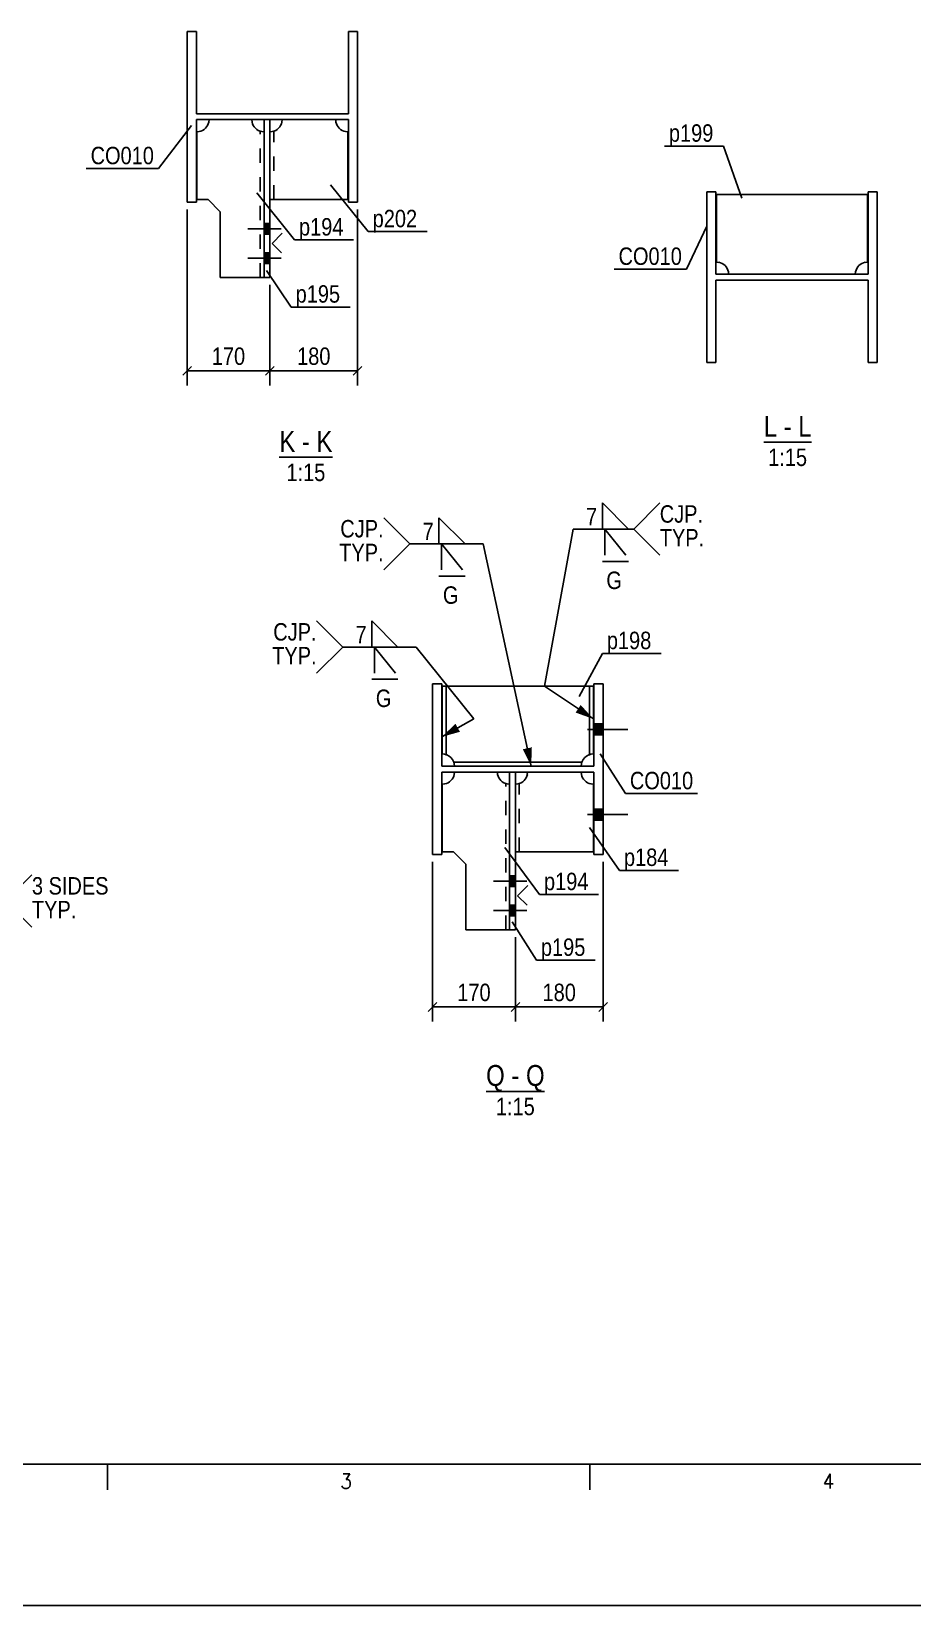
# Model space of a CAD drawing. Header units: millimetres. Extents: x -256 to 585, y -266 to 328.
# Drawn here: x -104.5 to 16, y -266.2 to -50.9 of the extents above; entities that cross this region are included whole.
import ezdxf

# ---------------------------------------------------------------- set-up
doc = ezdxf.new("R2010")
doc.units = ezdxf.units.MM
doc.linetypes.add('DXK_LINE_DOT2', pattern=[3.9198, 1.9599, -1.9599])
doc.styles.add('Arial Narrow', font='ARIALN.TTF', dxfattribs={"height": 0.2})

# ---------------------------------------------------------------- blocks, each defined once
blk = doc.blocks.new('Unknown-252070812-55923')
at = {"color": 7, "linetype": 'Continuous'}
for p, q in [((-226.11, -246.9), (564.83, -246.9)), ((-94.12, -250.42), (-94.12, -246.9)), ((-28.12, -250.42), (-28.12, -246.9)), ((-61.87, -248.24), (-60.98, -248.24)), ((-60.98, -248.24), (-61.47, -249)), ((-61.47, -249), (-61.22, -249)), ((-61.22, -249), (-61.06, -249.1)), ((-61.06, -249.1), (-60.98, -249.19)), ((-60.98, -249.19), (-60.9, -249.48)), ((-60.9, -249.67), (-60.98, -249.96)), ((-60.9, -249.48), (-60.9, -249.67)), ((4.77, -248.24), (3.96, -249.58)), ((3.96, -249.58), (5.18, -249.58)), ((4.77, -250.25), (4.77, -248.24)), ((-61.96, -250.06), (-62.04, -249.86)), ((-61.87, -250.15), (-61.96, -250.06)), ((-61.63, -250.25), (-61.87, -250.15)), ((-61.39, -250.25), (-61.63, -250.25)), ((-61.14, -250.15), (-61.39, -250.25)), ((-60.98, -249.96), (-61.14, -250.15)), ((584.85, -266.25), (-256.15, -266.25))]:
    blk.add_line(p, q, dxfattribs=at)
blk = doc.blocks.new('Unknown-252070812-21 - 8955')
at = {"color": 6, "linetype": 'Continuous'}
blk.add_line((-70.61, -109.18), (-63.34, -109.18), dxfattribs=at)
at = {"color": 0, "linetype": 'Continuous'}
for points in [[(-68.42, -108.43), (-68.42, -105.43), (-70.61, -105.43), (-70.61, -108.43)], [(-64.31, -112.43), (-64.31, -109.93), (-69.64, -109.93), (-69.64, -112.43)]]:
    blk.add_wipeout(points, dxfattribs=at)
at = {"color": 6, "linetype": 'Continuous', "style": 'Arial Narrow'}
blk.add_text('1:15', height=2.386, dxfattribs=at).set_placement((-69.64, -112.43))
at = {"color": 0, "linetype": 'Continuous'}
blk.add_wipeout([(-66.43, -108.43), (-66.43, -105.43), (-67.52, -105.43), (-67.52, -108.43)], dxfattribs=at)
at = {"color": 6, "linetype": 'Continuous', "style": 'Arial Narrow'}
blk.add_text('K', height=2.86, dxfattribs=at).set_placement((-70.61, -108.43))
at = {"color": 0, "linetype": 'Continuous'}
blk.add_wipeout([(-63.34, -108.43), (-63.34, -105.43), (-65.53, -105.43), (-65.53, -108.43)], dxfattribs=at)
at = {"color": 6, "linetype": 'Continuous', "style": 'Arial Narrow'}
for s, p in [('-', (-67.52, -108.43)), ('K', (-65.53, -108.43))]:
    blk.add_text(s, height=2.86, dxfattribs=at).set_placement(p)
blk = doc.blocks.new('Unknown-252070812-22 - 9403')
at = {"color": 6, "linetype": 'Continuous'}
blk.add_line((-4.34, -107.12), (2.21, -107.12), dxfattribs=at)
at = {"color": 0, "linetype": 'Continuous'}
for points in [[(-2.51, -106.37), (-2.51, -103.37), (-4.34, -103.37), (-4.34, -106.37)], [(1.61, -110.37), (1.61, -107.87), (-3.73, -107.87), (-3.73, -110.37)]]:
    blk.add_wipeout(points, dxfattribs=at)
at = {"color": 6, "linetype": 'Continuous', "style": 'Arial Narrow'}
blk.add_text('1:15', height=2.386, dxfattribs=at).set_placement((-3.73, -110.37))
at = {"color": 0, "linetype": 'Continuous'}
blk.add_wipeout([(-0.51, -106.37), (-0.51, -103.37), (-1.61, -103.37), (-1.61, -106.37)], dxfattribs=at)
at = {"color": 6, "linetype": 'Continuous', "style": 'Arial Narrow'}
blk.add_text('L', height=2.86, dxfattribs=at).set_placement((-4.34, -106.37))
at = {"color": 0, "linetype": 'Continuous'}
blk.add_wipeout([(2.21, -106.37), (2.21, -103.37), (0.39, -103.37), (0.39, -106.37)], dxfattribs=at)
at = {"color": 6, "linetype": 'Continuous', "style": 'Arial Narrow'}
for s, p in [('-', (-1.61, -106.37)), ('L', (0.39, -106.37))]:
    blk.add_text(s, height=2.86, dxfattribs=at).set_placement(p)
blk = doc.blocks.new('Unknown-252070812-26 - 11459')
at = {"color": 6, "linetype": 'Continuous'}
blk.add_line((-42.32, -195.92), (-34.31, -195.92), dxfattribs=at)
at = {"color": 0, "linetype": 'Continuous'}
for points in [[(-39.76, -195.17), (-39.76, -192.17), (-42.32, -192.17), (-42.32, -195.17)], [(-35.65, -199.17), (-35.65, -196.67), (-40.98, -196.67), (-40.98, -199.17)]]:
    blk.add_wipeout(points, dxfattribs=at)
at = {"color": 6, "linetype": 'Continuous', "style": 'Arial Narrow'}
blk.add_text('1:15', height=2.386, dxfattribs=at).set_placement((-40.98, -199.17))
at = {"color": 0, "linetype": 'Continuous'}
blk.add_wipeout([(-37.76, -195.17), (-37.76, -192.17), (-38.86, -192.17), (-38.86, -195.17)], dxfattribs=at)
at = {"color": 6, "linetype": 'Continuous', "style": 'Arial Narrow'}
blk.add_text('Q', height=2.86, dxfattribs=at).set_placement((-42.32, -195.17))
at = {"color": 0, "linetype": 'Continuous'}
blk.add_wipeout([(-34.31, -195.17), (-34.31, -192.17), (-36.86, -192.17), (-36.86, -195.17)], dxfattribs=at)
at = {"color": 6, "linetype": 'Continuous', "style": 'Arial Narrow'}
for s, p in [('Q', (-36.86, -195.17)), ('-', (-38.86, -195.17))]:
    blk.add_text(s, height=2.86, dxfattribs=at).set_placement(p)
blk = doc.blocks.new('Bolt-252070812-9156 - 8955')
at = {"linetype": 'Continuous'}
for points in [[(-72.7, -77.19), (-72.7, -78.66), (-71.9, -78.66), (-71.9, -77.19)], [(-72.7, -81.19), (-72.7, -82.66), (-71.9, -82.66), (-71.9, -81.19)]]:
    blk.add_hatch(color=3, dxfattribs=at).paths.add_polyline_path(points)
at = {"color": 3, "linetype": 'Continuous'}
for p, q in [((-71.9, -77.19), (-72.7, -77.19)), ((-70.34, -77.93), (-74.9, -77.93)), ((-71.9, -78.66), (-72.7, -78.66)), ((-71.9, -81.19), (-72.7, -81.19)), ((-70.34, -81.93), (-74.9, -81.93)), ((-71.9, -82.66), (-72.7, -82.66))]:
    blk.add_line(p, q, dxfattribs=at)
blk = doc.blocks.new('Part-252070812-9081 - 8955')
at = {"color": 2, "linetype": 'Continuous'}
for p, q in [((-80.23, -62.99), (-80.26, -63.32)), ((-74.33, -63.32), (-74.36, -62.99)), ((-81.57, -64.63), (-81.9, -64.66)), ((-81.9, -64.66), (-81.9, -73.93)), ((-72.7, -64.66), (-73.02, -64.63)), ((-72.7, -84.59), (-72.7, -64.66)), ((-81.9, -73.93), (-80.36, -73.93)), ((-80.36, -73.93), (-78.7, -75.59)), ((-78.7, -75.59), (-78.7, -84.59)), ((-78.7, -84.59), (-72.7, -84.59))]:
    blk.add_line(p, q, dxfattribs=at)
at = {"color": 7, "linetype": 'DXK_LINE_DOT2'}
for p, q in [((-80.23, -62.99), (-74.36, -62.99)), ((-73.33, -64.53), (-73.23, -64.57)), ((-73.23, -84.59), (-73.23, -64.57)), ((-73.23, -64.57), (-73.02, -64.63)), ((-73.02, -64.63), (-72.7, -64.66)), ((-78.7, -84.59), (-72.7, -84.59))]:
    blk.add_line(p, q, dxfattribs=at)
at = {"color": 2, "linetype": 'Continuous'}
for centre, start, end in [((-81.9, -62.99), 281.25, 348.75), ((-72.7, -62.99), 191.25, 258.75)]:
    blk.add_arc(centre, 1.67, start, end, dxfattribs=at)
blk = doc.blocks.new('Part-252070812-9061 - 8955')
at = {"color": 2, "linetype": 'Continuous'}
for p, q in [((-83.23, -74.26), (-83.23, -50.93)), ((-83.23, -50.93), (-81.96, -50.93)), ((-81.96, -50.93), (-81.96, -62.19)), ((-61.16, -62.19), (-61.16, -50.93)), ((-61.16, -50.93), (-59.9, -50.93)), ((-59.9, -50.93), (-59.9, -74.26)), ((-81.96, -62.19), (-61.16, -62.19)), ((-61.16, -62.99), (-81.96, -62.99)), ((-81.96, -62.99), (-81.96, -74.26)), ((-61.16, -74.26), (-61.16, -62.99)), ((-81.96, -74.26), (-83.23, -74.26)), ((-59.9, -74.26), (-61.16, -74.26))]:
    blk.add_line(p, q, dxfattribs=at)
blk = doc.blocks.new('Part-252070812-9086 - 8955')
at = {"color": 7, "linetype": 'DXK_LINE_DOT2'}
for p, q in [((-71.57, -64.63), (-71.36, -64.57)), ((-71.36, -64.57), (-71.26, -64.53)), ((-71.36, -73.93), (-71.36, -64.57)), ((-62.9, -62.99), (-70.23, -62.99)), ((-71.9, -64.66), (-71.57, -64.63))]:
    blk.add_line(p, q, dxfattribs=at)
at = {"color": 2, "linetype": 'Continuous'}
for p, q in [((-70.23, -62.99), (-70.26, -63.32)), ((-62.86, -63.32), (-62.9, -62.99)), ((-71.57, -64.63), (-71.9, -64.66)), ((-71.9, -73.93), (-71.9, -64.66)), ((-61.23, -64.66), (-61.56, -64.63)), ((-61.23, -73.93), (-61.23, -64.66)), ((-61.23, -73.93), (-71.9, -73.93))]:
    blk.add_line(p, q, dxfattribs=at)
for centre, start, end in [((-71.9, -62.99), 281.25, 348.75), ((-61.23, -62.99), 191.25, 258.75)]:
    blk.add_arc(centre, 1.67, start, end, dxfattribs=at)
blk = doc.blocks.new('Part-252070812-9091 - 8955')
at = {"color": 2, "linetype": 'Continuous'}
for p, q in [((-72.7, -62.99), (-72.7, -84.59)), ((-71.9, -62.99), (-71.9, -84.59)), ((-71.6, -79.93), (-70.2, -78.53)), ((-71.6, -79.93), (-70.3, -81.23)), ((-71.9, -84.59), (-72.7, -84.59))]:
    blk.add_line(p, q, dxfattribs=at)
at = {"color": 7, "linetype": 'DXK_LINE_DOT2'}
blk.add_line((-71.9, -62.99), (-72.7, -62.99), dxfattribs=at)
blk = doc.blocks.new('Part-252070812-9644 - 9403')
at = {"color": 2, "linetype": 'Continuous'}
for p, q in [((-12.14, -96.21), (-12.14, -72.87)), ((-12.14, -72.87), (-10.87, -72.87)), ((-10.87, -72.87), (-10.87, -84.14)), ((9.93, -84.14), (9.93, -72.87)), ((9.93, -72.87), (11.19, -72.87)), ((11.19, -72.87), (11.19, -96.21)), ((-10.87, -84.14), (9.93, -84.14)), ((9.93, -84.94), (-10.87, -84.94)), ((-10.87, -84.94), (-10.87, -96.21)), ((9.93, -96.21), (9.93, -84.94)), ((-10.87, -96.21), (-12.14, -96.21)), ((11.19, -96.21), (9.93, -96.21))]:
    blk.add_line(p, q, dxfattribs=at)
blk = doc.blocks.new('Part-252070812-9524 - 9403')
at = {"color": 2, "linetype": 'Continuous'}
for p, q in [((-10.81, -82.47), (-10.81, -73.21)), ((-10.81, -73.21), (9.86, -73.21)), ((9.86, -73.21), (9.86, -82.47)), ((-10.81, -82.47), (-10.48, -82.51)), ((-9.17, -83.82), (-9.14, -84.14)), ((8.19, -84.14), (8.23, -83.81)), ((9.54, -82.51), (9.86, -82.47))]:
    blk.add_line(p, q, dxfattribs=at)
at = {"color": 7, "linetype": 'DXK_LINE_DOT2'}
blk.add_line((8.19, -84.14), (-9.14, -84.14), dxfattribs=at)
at = {"color": 2, "linetype": 'Continuous'}
for centre, start, end in [((-10.81, -84.14), 11.2506, 78.75), ((9.86, -84.14), 101.2501, 168.7506)]:
    blk.add_arc(centre, 1.67, start, end, dxfattribs=at)
blk = doc.blocks.new('Part-252070812-11685 - 11459')
at = {"color": 2, "linetype": 'Continuous'}
for p, q in [((-36.64, -152.23), (-36.68, -152.55)), ((-29.28, -152.55), (-29.31, -152.23)), ((-37.99, -153.86), (-38.31, -153.9)), ((-38.31, -163.16), (-38.31, -153.9)), ((-27.64, -153.9), (-27.97, -153.86)), ((-27.64, -163.16), (-27.64, -153.9)), ((-27.64, -163.16), (-38.31, -163.16))]:
    blk.add_line(p, q, dxfattribs=at)
at = {"color": 7, "linetype": 'DXK_LINE_DOT2'}
for p, q in [((-29.31, -152.23), (-36.64, -152.23)), ((-38.31, -153.9), (-37.99, -153.86)), ((-37.99, -153.86), (-37.78, -153.8)), ((-37.78, -153.8), (-37.67, -153.77)), ((-37.78, -163.16), (-37.78, -153.8))]:
    blk.add_line(p, q, dxfattribs=at)
at = {"color": 2, "linetype": 'Continuous'}
for centre, start, end in [((-38.31, -152.23), 281.25, 348.75), ((-27.64, -152.23), 191.25, 258.75)]:
    blk.add_arc(centre, 1.67, start, end, dxfattribs=at)
blk = doc.blocks.new('Bolt-252070812-11525 - 11459')
at = {"linetype": 'Continuous'}
blk.add_hatch(color=3, dxfattribs=at).paths.add_polyline_path([(-26.31, -158.8), (-26.31, -157.33), (-27.58, -157.33), (-27.58, -158.8)])
at = {"color": 3, "linetype": 'Continuous'}
for p, q in [((-28.47, -158.06), (-22.91, -158.06)), ((-27.58, -157.33), (-26.31, -157.33)), ((-27.58, -158.8), (-26.31, -158.8))]:
    blk.add_line(p, q, dxfattribs=at)
blk = doc.blocks.new('Bolt-252070812-11475 - 11459')
at = {"linetype": 'Continuous'}
for points in [[(-39.11, -166.43), (-39.11, -167.9), (-38.31, -167.9), (-38.31, -166.43)], [(-39.11, -170.43), (-39.11, -171.9), (-38.31, -171.9), (-38.31, -170.43)]]:
    blk.add_hatch(color=3, dxfattribs=at).paths.add_polyline_path(points)
at = {"color": 3, "linetype": 'Continuous'}
for p, q in [((-36.75, -167.16), (-41.31, -167.16)), ((-38.31, -166.43), (-39.11, -166.43)), ((-38.31, -167.9), (-39.11, -167.9)), ((-36.75, -171.16), (-41.31, -171.16)), ((-38.31, -170.43), (-39.11, -170.43)), ((-38.31, -171.9), (-39.11, -171.9))]:
    blk.add_line(p, q, dxfattribs=at)
blk = doc.blocks.new('Bolt-252070812-11520 - 11459')
at = {"linetype": 'Continuous'}
blk.add_hatch(color=3, dxfattribs=at).paths.add_polyline_path([(-26.31, -147.13), (-26.31, -145.66), (-27.58, -145.66), (-27.58, -147.13)])
at = {"color": 3, "linetype": 'Continuous'}
for p, q in [((-28.47, -146.4), (-22.91, -146.4)), ((-27.58, -145.66), (-26.31, -145.66)), ((-27.58, -147.13), (-26.31, -147.13))]:
    blk.add_line(p, q, dxfattribs=at)
blk = doc.blocks.new('Part-252070812-11615 - 11459')
at = {"color": 2, "linetype": 'Continuous'}
for p, q in [((-47.78, -140.49), (-48.31, -140.49)), ((-48.31, -140.49), (-48.31, -149.76)), ((-47.78, -140.49), (-47.78, -149.86)), ((-27.64, -140.49), (-47.78, -140.49)), ((-28.18, -149.86), (-28.18, -140.49)), ((-27.64, -140.49), (-27.64, -149.76)), ((-48.31, -149.76), (-47.99, -149.79)), ((-47.99, -149.79), (-47.78, -149.86)), ((-47.78, -149.86), (-47.67, -149.89)), ((-28.28, -149.89), (-28.18, -149.86)), ((-28.18, -149.86), (-27.97, -149.79)), ((-27.97, -149.79), (-27.64, -149.76)), ((-46.77, -150.79), (-46.74, -150.89)), ((-46.74, -150.89), (-29.22, -150.89)), ((-46.74, -150.89), (-46.68, -151.1)), ((-46.68, -151.1), (-46.64, -151.43)), ((-29.31, -151.43), (-29.28, -151.1)), ((-29.28, -151.1), (-29.22, -150.89)), ((-29.22, -150.89), (-29.18, -150.79))]:
    blk.add_line(p, q, dxfattribs=at)
at = {"color": 7, "linetype": 'DXK_LINE_DOT2'}
for p, q in [((-48.31, -140.49), (-47.78, -140.49)), ((-47.99, -149.79), (-48.31, -149.76)), ((-27.64, -149.76), (-27.97, -149.79)), ((-46.64, -151.43), (-46.68, -151.1)), ((-46.64, -151.43), (-29.31, -151.43)), ((-29.28, -151.1), (-29.31, -151.43))]:
    blk.add_line(p, q, dxfattribs=at)
at = {"color": 2, "linetype": 'Continuous'}
for centre, start, end in [((-48.31, -151.43), 22.5005, 67.5001), ((-27.64, -151.43), 112.5002, 157.5005)]:
    blk.add_arc(centre, 1.67, start, end, dxfattribs=at)
blk = doc.blocks.new('Part-252070812-11630 - 11459')
at = {"color": 2, "linetype": 'Continuous'}
for p, q in [((-39.11, -152.23), (-39.11, -173.83)), ((-38.31, -152.23), (-38.31, -173.83)), ((-38.01, -169.16), (-36.61, -167.76)), ((-38.01, -169.16), (-36.71, -170.46)), ((-38.31, -173.83), (-39.11, -173.83))]:
    blk.add_line(p, q, dxfattribs=at)
at = {"color": 7, "linetype": 'DXK_LINE_DOT2'}
blk.add_line((-38.31, -152.23), (-39.11, -152.23), dxfattribs=at)
blk = doc.blocks.new('Part-252070812-11695 - 11459')
at = {"color": 2, "linetype": 'Continuous'}
for p, q in [((-46.65, -152.23), (-46.68, -152.55)), ((-40.75, -152.55), (-40.78, -152.23)), ((-47.99, -153.86), (-48.31, -153.9)), ((-48.31, -153.9), (-48.31, -163.16)), ((-39.11, -153.9), (-39.44, -153.86)), ((-39.11, -173.83), (-39.11, -153.9)), ((-48.31, -163.16), (-46.78, -163.16)), ((-46.78, -163.16), (-45.11, -164.83)), ((-45.11, -164.83), (-45.11, -173.83)), ((-45.11, -173.83), (-39.11, -173.83))]:
    blk.add_line(p, q, dxfattribs=at)
at = {"color": 7, "linetype": 'DXK_LINE_DOT2'}
for p, q in [((-46.65, -152.23), (-40.78, -152.23)), ((-39.75, -153.77), (-39.64, -153.8)), ((-39.64, -173.83), (-39.64, -153.8)), ((-39.64, -153.8), (-39.44, -153.86)), ((-39.44, -153.86), (-39.11, -153.9)), ((-45.11, -173.83), (-39.11, -173.83))]:
    blk.add_line(p, q, dxfattribs=at)
at = {"color": 2, "linetype": 'Continuous'}
for centre, start, end in [((-48.31, -152.23), 281.25, 348.75), ((-39.11, -152.23), 191.25, 258.75)]:
    blk.add_arc(centre, 1.67, start, end, dxfattribs=at)
blk = doc.blocks.new('Part-252070812-11700 - 11459')
at = {"color": 2, "linetype": 'Continuous'}
for p, q in [((-48.38, -140.16), (-49.64, -140.16)), ((-49.64, -140.16), (-49.64, -163.5)), ((-48.38, -151.43), (-48.38, -140.16)), ((-27.58, -140.16), (-27.58, -151.43)), ((-26.31, -140.16), (-27.58, -140.16)), ((-26.31, -163.5), (-26.31, -140.16)), ((-27.58, -151.43), (-48.38, -151.43)), ((-48.38, -163.5), (-48.38, -152.23)), ((-48.38, -152.23), (-27.58, -152.23)), ((-27.58, -152.23), (-27.58, -163.5)), ((-49.64, -163.5), (-48.38, -163.5)), ((-27.58, -163.5), (-26.31, -163.5))]:
    blk.add_line(p, q, dxfattribs=at)
blk = doc.blocks.new('StraightDimension-252070812-49677 - 8955')
at = {"color": 7, "linetype": 'Continuous'}
for p, q in [((-59.9, -75.26), (-59.9, -99.34)), ((-71.9, -85.59), (-71.9, -99.34)), ((-71.3, -96.74), (-72.5, -97.94)), ((-60.5, -97.94), (-59.3, -96.74)), ((-71.9, -97.34), (-59.9, -97.34))]:
    blk.add_line(p, q, dxfattribs=at)
at = {"color": 0}
blk.add_wipeout([(-63.11, -97.04), (-63.11, -93.54), (-68.68, -93.54), (-68.68, -97.04)], dxfattribs=at)
at = {"color": 4, "style": 'Arial Narrow'}
blk.add_text('180', height=2.386, dxfattribs=at).set_placement((-68.18, -96.54))
blk = doc.blocks.new('StraightDimension-252070812-49678 - 8955')
at = {"color": 7, "linetype": 'Continuous'}
for p, q in [((-83.23, -75.26), (-83.23, -99.34)), ((-71.9, -85.59), (-71.9, -99.34)), ((-82.63, -96.74), (-83.83, -97.94)), ((-72.5, -97.94), (-71.3, -96.74)), ((-83.23, -97.34), (-71.9, -97.34))]:
    blk.add_line(p, q, dxfattribs=at)
at = {"color": 0}
blk.add_wipeout([(-74.78, -97.04), (-74.78, -93.54), (-80.35, -93.54), (-80.35, -97.04)], dxfattribs=at)
at = {"color": 4, "style": 'Arial Narrow'}
blk.add_text('170', height=2.386, dxfattribs=at).set_placement((-79.85, -96.54))
blk = doc.blocks.new('StraightDimension-252070812-50327 - 11459')
at = {"color": 7, "linetype": 'Continuous'}
for p, q in [((-26.31, -164.5), (-26.31, -186.37)), ((-38.31, -174.83), (-38.31, -186.37)), ((-37.71, -183.77), (-38.91, -184.97)), ((-38.31, -184.37), (-26.31, -184.37)), ((-26.91, -184.97), (-25.71, -183.77))]:
    blk.add_line(p, q, dxfattribs=at)
at = {"color": 0}
blk.add_wipeout([(-29.53, -184.07), (-29.53, -180.57), (-35.1, -180.57), (-35.1, -184.07)], dxfattribs=at)
at = {"color": 4, "style": 'Arial Narrow'}
blk.add_text('180', height=2.386, dxfattribs=at).set_placement((-34.6, -183.57))
blk = doc.blocks.new('StraightDimension-252070812-50328 - 11459')
at = {"color": 7, "linetype": 'Continuous'}
for p, q in [((-49.64, -164.5), (-49.64, -186.37)), ((-38.31, -174.83), (-38.31, -186.37)), ((-49.04, -183.77), (-50.24, -184.97)), ((-49.64, -184.37), (-38.31, -184.37)), ((-38.91, -184.97), (-37.71, -183.77))]:
    blk.add_line(p, q, dxfattribs=at)
at = {"color": 0}
blk.add_wipeout([(-41.19, -184.07), (-41.19, -180.57), (-46.76, -180.57), (-46.76, -184.07)], dxfattribs=at)
at = {"color": 4, "style": 'Arial Narrow'}
blk.add_text('170', height=2.386, dxfattribs=at).set_placement((-46.26, -183.57))
blk = doc.blocks.new('Mark-252070812-9057 - 8955')
at = {"color": 0}
blk.add_wipeout([(-87.75, -69.09), (-87.75, -66.59), (-96.43, -66.59), (-96.43, -69.09)], dxfattribs=at)
blk.add_wipeout([(-87.75, -69.09), (-87.75, -66.59), (-96.43, -66.59), (-96.43, -69.09)], dxfattribs=at)
at = {"color": 7, "linetype": 'Continuous'}
for p in [(-82.62, -63.8), (-97.03, -69.69)]:
    blk.add_line(p, (-87.15, -69.69), dxfattribs=at)
at = {"color": 3, "style": 'Arial Narrow'}
blk.add_text('CO010', height=2.386, dxfattribs=at).set_placement((-96.43, -69.09))
blk = doc.blocks.new('Mark-252070812-49732 - 8955')
at = {"color": 0}
blk.add_wipeout([(-51.74, -77.71), (-51.74, -75.21), (-57.84, -75.21), (-57.84, -77.71)], dxfattribs=at)
blk.add_wipeout([(-51.74, -77.71), (-51.74, -75.21), (-57.84, -75.21), (-57.84, -77.71)], dxfattribs=at)
at = {"color": 7, "linetype": 'Continuous'}
for p, q in [((-63.62, -71.9), (-58.44, -78.31)), ((-58.44, -78.31), (-50.39, -78.31))]:
    blk.add_line(p, q, dxfattribs=at)
at = {"color": 3, "style": 'Arial Narrow'}
blk.add_text('p202', height=2.386, dxfattribs=at).set_placement((-57.84, -77.71))
blk = doc.blocks.new('Mark-252070812-49736 - 8955')
at = {"color": 0}
blk.add_wipeout([(-61.83, -78.84), (-61.83, -76.34), (-67.92, -76.34), (-67.92, -78.84)], dxfattribs=at)
blk.add_wipeout([(-61.83, -78.84), (-61.83, -76.34), (-67.92, -76.34), (-67.92, -78.84)], dxfattribs=at)
at = {"color": 7, "linetype": 'Continuous'}
for p, q in [((-73.68, -73.02), (-68.52, -79.44)), ((-68.52, -79.44), (-60.48, -79.44))]:
    blk.add_line(p, q, dxfattribs=at)
at = {"color": 3, "style": 'Arial Narrow'}
blk.add_text('p194', height=2.386, dxfattribs=at).set_placement((-67.92, -78.84))
blk = doc.blocks.new('Mark-252070812-49745 - 8955')
at = {"color": 0}
blk.add_wipeout([(-62.28, -88.02), (-62.28, -85.52), (-68.38, -85.52), (-68.38, -88.02)], dxfattribs=at)
blk.add_wipeout([(-62.28, -88.02), (-62.28, -85.52), (-68.38, -85.52), (-68.38, -88.02)], dxfattribs=at)
at = {"color": 7, "linetype": 'Continuous'}
for p, q in [((-72.35, -83.61), (-68.98, -88.62)), ((-68.98, -88.62), (-60.93, -88.62))]:
    blk.add_line(p, q, dxfattribs=at)
at = {"color": 3, "style": 'Arial Narrow'}
blk.add_text('p195', height=2.386, dxfattribs=at).set_placement((-68.38, -88.02))
blk = doc.blocks.new('Mark-252070812-49755 - 9403')
at = {"color": 7, "linetype": 'Continuous'}
blk.add_line((-7.32, -73.72), (-9.86, -66.61), dxfattribs=at)
at = {"color": 0}
blk.add_wipeout([(-11.21, -66.01), (-11.21, -63.51), (-17.31, -63.51), (-17.31, -66.01)], dxfattribs=at)
blk.add_wipeout([(-11.21, -66.01), (-11.21, -63.51), (-17.31, -63.51), (-17.31, -66.01)], dxfattribs=at)
at = {"color": 7, "linetype": 'Continuous'}
blk.add_line((-17.91, -66.61), (-9.86, -66.61), dxfattribs=at)
at = {"color": 3, "style": 'Arial Narrow'}
blk.add_text('p199', height=2.386, dxfattribs=at).set_placement((-17.31, -66.01))
blk = doc.blocks.new('Mark-252070812-49759 - 9403')
at = {"color": 0}
blk.add_wipeout([(-15.52, -82.86), (-15.52, -80.36), (-24.2, -80.36), (-24.2, -82.86)], dxfattribs=at)
blk.add_wipeout([(-15.52, -82.86), (-15.52, -80.36), (-24.2, -80.36), (-24.2, -82.86)], dxfattribs=at)
at = {"color": 7, "linetype": 'Continuous'}
for p in [(-12.11, -77.56), (-24.8, -83.46)]:
    blk.add_line(p, (-14.92, -83.46), dxfattribs=at)
at = {"color": 3, "style": 'Arial Narrow'}
blk.add_text('CO010', height=2.386, dxfattribs=at).set_placement((-24.2, -82.86))
blk = doc.blocks.new('WeldMark-252070812-11344 - 10917')
at = {"linetype": 'Continuous'}
blk.add_hatch(color=3, dxfattribs=at).paths.add_polyline_path([(-126.37, -150.85), (-126.91, -148.33), (-125.25, -150.29)])
at = {"color": 3, "linetype": 'Continuous'}
for p, q in [((-126.91, -148.33), (-116.3, -169.87)), ((-108.03, -169.87), (-104.46, -166.29)), ((-108.03, -169.87), (-104.46, -173.44))]:
    blk.add_line(p, q, dxfattribs=at)
at = {"color": 0}
blk.add_wipeout([(-112.83, -169.57), (-112.83, -166.67), (-114.75, -166.67), (-114.75, -169.57)], dxfattribs=at)
at = {"color": 3, "linetype": 'Continuous'}
for p, q in [((-108.75, -169.87), (-112.32, -166.29)), ((-112.32, -166.29), (-112.32, -169.87)), ((-112.32, -169.87), (-108.75, -169.87))]:
    blk.add_line(p, q, dxfattribs=at)
at = {"color": 0, "linetype": 'Continuous'}
blk.add_wipeout([(-93.96, -168.99), (-93.96, -166.49), (-104.46, -166.49), (-104.46, -168.99)], dxfattribs=at)
for points in [[(-93.96, -168.99), (-93.96, -166.49), (-104.46, -166.49), (-104.46, -168.99)], [(-112.83, -173.32), (-112.83, -170.42), (-114.75, -170.42), (-114.75, -173.32)]]:
    blk.add_wipeout(points, dxfattribs=at)
at = {"color": 3, "linetype": 'Continuous'}
for p, q in [((-116.3, -169.87), (-108.03, -169.87)), ((-112.32, -169.87), (-108.75, -169.87)), ((-108.75, -169.87), (-112.32, -173.44)), ((-112.32, -173.44), (-112.32, -169.87))]:
    blk.add_line(p, q, dxfattribs=at)
at = {"color": 3, "style": 'Arial Narrow'}
blk.add_text('9', height=2.39, dxfattribs=at).set_placement((-114.55, -169.37))
at = {"color": 3, "linetype": 'Continuous', "style": 'Arial Narrow'}
blk.add_text('9', height=2.39, dxfattribs=at).set_placement((-114.55, -173.12))
at = {"color": 0, "linetype": 'Continuous'}
blk.add_wipeout([(-98.37, -172.24), (-98.37, -169.74), (-104.46, -169.74), (-104.46, -172.24)], dxfattribs=at)
blk.add_wipeout([(-98.37, -172.24), (-98.37, -169.74), (-104.46, -169.74), (-104.46, -172.24)], dxfattribs=at)
at = {"color": 3, "linetype": 'Continuous', "style": 'Arial Narrow'}
for s, p in [('3 SIDES', (-104.46, -168.99)), ('TYP.', (-104.46, -172.24))]:
    blk.add_text(s, height=2.386, dxfattribs=at).set_placement(p)
blk = doc.blocks.new('Mark-252070812-11611 - 11459')
at = {"color": 0}
blk.add_wipeout([(-19.71, -135.42), (-19.71, -132.92), (-25.8, -132.92), (-25.8, -135.42)], dxfattribs=at)
blk.add_wipeout([(-19.71, -135.42), (-19.71, -132.92), (-25.8, -132.92), (-25.8, -135.42)], dxfattribs=at)
at = {"color": 7, "linetype": 'Continuous'}
for p, q in [((-29.59, -141.91), (-26.4, -136.02)), ((-26.4, -136.02), (-18.36, -136.02))]:
    blk.add_line(p, q, dxfattribs=at)
at = {"color": 3, "style": 'Arial Narrow'}
blk.add_text('p198', height=2.386, dxfattribs=at).set_placement((-25.8, -135.42))
blk = doc.blocks.new('Mark-252070812-11681 - 11459')
at = {"color": 0}
blk.add_wipeout([(-17.37, -165.08), (-17.37, -162.58), (-23.46, -162.58), (-23.46, -165.08)], dxfattribs=at)
blk.add_wipeout([(-17.37, -165.08), (-17.37, -162.58), (-23.46, -162.58), (-23.46, -165.08)], dxfattribs=at)
at = {"color": 7, "linetype": 'Continuous'}
for p, q in [((-28.19, -159.81), (-24.06, -165.68)), ((-24.06, -165.68), (-16.02, -165.68))]:
    blk.add_line(p, q, dxfattribs=at)
at = {"color": 3, "style": 'Arial Narrow'}
blk.add_text('p184', height=2.386, dxfattribs=at).set_placement((-23.46, -165.08))
blk = doc.blocks.new('Mark-252070812-11696 - 11459')
at = {"color": 0}
blk.add_wipeout([(-13.98, -154.59), (-13.98, -152.09), (-22.65, -152.09), (-22.65, -154.59)], dxfattribs=at)
blk.add_wipeout([(-13.98, -154.59), (-13.98, -152.09), (-22.65, -152.09), (-22.65, -154.59)], dxfattribs=at)
at = {"color": 7, "linetype": 'Continuous'}
for p, q in [((-26.71, -149.76), (-23.25, -155.19)), ((-23.25, -155.19), (-13.38, -155.19))]:
    blk.add_line(p, q, dxfattribs=at)
at = {"color": 3, "style": 'Arial Narrow'}
blk.add_text('CO010', height=2.386, dxfattribs=at).set_placement((-22.65, -154.59))
blk = doc.blocks.new('Mark-252070812-50347 - 11459')
at = {"color": 0}
blk.add_wipeout([(-28.73, -177.38), (-28.73, -174.88), (-34.82, -174.88), (-34.82, -177.38)], dxfattribs=at)
blk.add_wipeout([(-28.73, -177.38), (-28.73, -174.88), (-34.82, -174.88), (-34.82, -177.38)], dxfattribs=at)
at = {"color": 7, "linetype": 'Continuous'}
for p, q in [((-38.77, -172.73), (-35.42, -177.98)), ((-35.42, -177.98), (-27.38, -177.98))]:
    blk.add_line(p, q, dxfattribs=at)
at = {"color": 3, "style": 'Arial Narrow'}
blk.add_text('p195', height=2.386, dxfattribs=at).set_placement((-34.82, -177.38))
blk = doc.blocks.new('WeldMark-252070812-11911 - 11459')
at = {"linetype": 'Continuous'}
blk.add_hatch(color=3, dxfattribs=at).paths.add_polyline_path([(-36.06, -148.85), (-36.15, -151.43), (-37.29, -149.12)])
at = {"color": 3, "linetype": 'Continuous'}
for p, q in [((-52.76, -121.01), (-56.33, -117.44)), ((-52.76, -121.01), (-56.33, -124.58)), ((-36.15, -151.43), (-42.74, -121.01)), ((-48.77, -125.44), (-45.2, -125.44))]:
    blk.add_line(p, q, dxfattribs=at)
at = {"color": 0}
blk.add_wipeout([(-49.29, -120.71), (-49.29, -117.81), (-51.21, -117.81), (-51.21, -120.71)], dxfattribs=at)
at = {"color": 0, "linetype": 'Continuous'}
blk.add_wipeout([(-46, -129.32), (-46, -126.62), (-48.33, -126.62), (-48.33, -129.32)], dxfattribs=at)
at = {"color": 3, "linetype": 'Continuous'}
for p, q in [((-45.2, -121.01), (-48.77, -117.44)), ((-48.77, -117.44), (-48.77, -121.01)), ((-52.76, -121.01), (-42.74, -121.01)), ((-48.77, -121.01), (-45.2, -121.01)), ((-48.41, -121.01), (-45.56, -124.58)), ((-48.41, -121.01), (-48.41, -124.58))]:
    blk.add_line(p, q, dxfattribs=at)
at = {"color": 3, "style": 'Arial Narrow'}
blk.add_text('7', height=2.39, dxfattribs=at).set_placement((-51.01, -120.51))
at = {"color": 3, "linetype": 'Continuous', "style": 'Arial Narrow'}
blk.add_text('G', height=2.39, dxfattribs=at).set_placement((-48.23, -129.22))
at = {"color": 0, "linetype": 'Continuous'}
blk.add_wipeout([(-56.33, -120.14), (-56.33, -117.64), (-62.27, -117.64), (-62.27, -120.14)], dxfattribs=at)
blk.add_wipeout([(-56.33, -120.14), (-56.33, -117.64), (-62.27, -117.64), (-62.27, -120.14)], dxfattribs=at)
blk.add_wipeout([(-56.33, -123.39), (-56.33, -120.89), (-62.42, -120.89), (-62.42, -123.39)], dxfattribs=at)
blk.add_wipeout([(-56.33, -123.39), (-56.33, -120.89), (-62.42, -120.89), (-62.42, -123.39)], dxfattribs=at)
at = {"color": 3, "linetype": 'Continuous', "style": 'Arial Narrow'}
for s, p in [('CJP.', (-62.27, -120.14)), ('TYP.', (-62.42, -123.39))]:
    blk.add_text(s, height=2.386, dxfattribs=at).set_placement(p)
blk = doc.blocks.new('WeldMark-252070812-11923 - 11459')
at = {"linetype": 'Continuous'}
blk.add_hatch(color=3, dxfattribs=at).paths.add_polyline_path([(-29.38, -143.06), (-27.64, -144.97), (-30.07, -144.1)])
at = {"color": 3, "linetype": 'Continuous'}
for p, q in [((-22.13, -118.99), (-18.56, -115.42)), ((-34.34, -140.5), (-30.4, -118.99)), ((-22.13, -118.99), (-18.56, -122.56)), ((-26.41, -123.42), (-22.84, -123.42)), ((-27.64, -144.97), (-34.34, -140.5))]:
    blk.add_line(p, q, dxfattribs=at)
at = {"color": 0}
blk.add_wipeout([(-26.93, -118.69), (-26.93, -115.79), (-28.85, -115.79), (-28.85, -118.69)], dxfattribs=at)
at = {"color": 0, "linetype": 'Continuous'}
blk.add_wipeout([(-23.64, -127.3), (-23.64, -124.6), (-25.97, -124.6), (-25.97, -127.3)], dxfattribs=at)
at = {"color": 3, "linetype": 'Continuous'}
for p, q in [((-22.84, -118.99), (-26.41, -115.42)), ((-26.41, -115.42), (-26.41, -118.99)), ((-30.4, -118.99), (-22.13, -118.99)), ((-26.41, -118.99), (-22.84, -118.99)), ((-26.06, -118.99), (-23.2, -122.56)), ((-26.06, -118.99), (-26.06, -122.56))]:
    blk.add_line(p, q, dxfattribs=at)
at = {"color": 3, "style": 'Arial Narrow'}
blk.add_text('7', height=2.39, dxfattribs=at).set_placement((-28.65, -118.49))
at = {"color": 3, "linetype": 'Continuous', "style": 'Arial Narrow'}
blk.add_text('G', height=2.39, dxfattribs=at).set_placement((-25.87, -127.2))
at = {"color": 0, "linetype": 'Continuous'}
blk.add_wipeout([(-12.62, -118.12), (-12.62, -115.62), (-18.56, -115.62), (-18.56, -118.12)], dxfattribs=at)
blk.add_wipeout([(-12.62, -118.12), (-12.62, -115.62), (-18.56, -115.62), (-18.56, -118.12)], dxfattribs=at)
blk.add_wipeout([(-12.47, -121.37), (-12.47, -118.87), (-18.56, -118.87), (-18.56, -121.37)], dxfattribs=at)
blk.add_wipeout([(-12.47, -121.37), (-12.47, -118.87), (-18.56, -118.87), (-18.56, -121.37)], dxfattribs=at)
at = {"color": 3, "linetype": 'Continuous', "style": 'Arial Narrow'}
for s, p in [('CJP.', (-18.56, -118.12)), ('TYP.', (-18.56, -121.37))]:
    blk.add_text(s, height=2.386, dxfattribs=at).set_placement(p)
blk = doc.blocks.new('WeldMark-252070812-11931 - 11459')
at = {"linetype": 'Continuous'}
blk.add_hatch(color=3, dxfattribs=at).paths.add_polyline_path([(-45.9, -146.73), (-48.38, -147.42), (-46.51, -145.64)])
at = {"color": 3, "linetype": 'Continuous'}
for p, q in [((-61.94, -135.13), (-65.51, -131.55)), ((-61.94, -135.13), (-65.51, -138.7)), ((-44.01, -144.94), (-51.91, -135.13)), ((-57.95, -139.55), (-54.38, -139.55)), ((-48.38, -147.42), (-44.01, -144.94))]:
    blk.add_line(p, q, dxfattribs=at)
at = {"color": 0}
blk.add_wipeout([(-58.46, -134.83), (-58.46, -131.93), (-60.39, -131.93), (-60.39, -134.83)], dxfattribs=at)
at = {"color": 0, "linetype": 'Continuous'}
blk.add_wipeout([(-55.18, -143.44), (-55.18, -140.74), (-57.51, -140.74), (-57.51, -143.44)], dxfattribs=at)
at = {"color": 3, "linetype": 'Continuous'}
for p, q in [((-54.38, -135.13), (-57.95, -131.55)), ((-57.95, -131.55), (-57.95, -135.13)), ((-61.94, -135.13), (-51.91, -135.13)), ((-57.95, -135.13), (-54.38, -135.13)), ((-57.59, -135.13), (-54.73, -138.7)), ((-57.59, -135.13), (-57.59, -138.7))]:
    blk.add_line(p, q, dxfattribs=at)
at = {"color": 3, "style": 'Arial Narrow'}
blk.add_text('7', height=2.39, dxfattribs=at).set_placement((-60.19, -134.63))
at = {"color": 3, "linetype": 'Continuous', "style": 'Arial Narrow'}
blk.add_text('G', height=2.39, dxfattribs=at).set_placement((-57.41, -143.34))
at = {"color": 0, "linetype": 'Continuous'}
blk.add_wipeout([(-65.51, -134.25), (-65.51, -131.75), (-71.44, -131.75), (-71.44, -134.25)], dxfattribs=at)
blk.add_wipeout([(-65.51, -134.25), (-65.51, -131.75), (-71.44, -131.75), (-71.44, -134.25)], dxfattribs=at)
blk.add_wipeout([(-65.51, -137.5), (-65.51, -135), (-71.59, -135), (-71.59, -137.5)], dxfattribs=at)
blk.add_wipeout([(-65.51, -137.5), (-65.51, -135), (-71.59, -135), (-71.59, -137.5)], dxfattribs=at)
at = {"color": 3, "linetype": 'Continuous', "style": 'Arial Narrow'}
for s, p in [('CJP.', (-71.44, -134.25)), ('TYP.', (-71.59, -137.5))]:
    blk.add_text(s, height=2.386, dxfattribs=at).set_placement(p)
blk = doc.blocks.new('Mark-252070812-50350 - 11459')
at = {"color": 0}
blk.add_wipeout([(-28.31, -168.39), (-28.31, -165.89), (-34.4, -165.89), (-34.4, -168.39)], dxfattribs=at)
blk.add_wipeout([(-28.31, -168.39), (-28.31, -165.89), (-34.4, -165.89), (-34.4, -168.39)], dxfattribs=at)
at = {"color": 7, "linetype": 'Continuous'}
for p, q in [((-39.78, -162.55), (-35, -168.99)), ((-35, -168.99), (-26.96, -168.99))]:
    blk.add_line(p, q, dxfattribs=at)
at = {"color": 3, "style": 'Arial Narrow'}
blk.add_text('p194', height=2.386, dxfattribs=at).set_placement((-34.4, -168.39))

msp = doc.modelspace()

# ---------------------------------------------------------------- block references
for name in ['Unknown-252070812-55923', 'Part-252070812-9061 - 8955', 'Part-252070812-9081 - 8955', 'Part-252070812-9091 - 8955', 'Part-252070812-9086 - 8955', 'Part-252070812-9644 - 9403', 'Part-252070812-9524 - 9403', 'Bolt-252070812-9156 - 8955', 'Part-252070812-11700 - 11459', 'Part-252070812-11615 - 11459', 'Bolt-252070812-11520 - 11459', 'Part-252070812-11695 - 11459', 'Part-252070812-11630 - 11459', 'Part-252070812-11685 - 11459', 'Bolt-252070812-11525 - 11459', 'Bolt-252070812-11475 - 11459']:
    msp.add_blockref(name, (0, 0))

# ---------------------------------------------------------------- next in the draw order: block references
for name in ['Mark-252070812-9057 - 8955', 'Mark-252070812-49755 - 9403', 'StraightDimension-252070812-49677 - 8955', 'Mark-252070812-49759 - 9403', 'Unknown-252070812-21 - 8955', 'Unknown-252070812-22 - 9403', 'WeldMark-252070812-11911 - 11459', 'Mark-252070812-11611 - 11459', 'WeldMark-252070812-11344 - 10917', 'Mark-252070812-11696 - 11459', 'StraightDimension-252070812-50327 - 11459', 'Unknown-252070812-26 - 11459']:
    msp.add_blockref(name, (0, 0))

# ---------------------------------------------------------------- next in the draw order: block references
for name in ['Mark-252070812-49732 - 8955', 'StraightDimension-252070812-49678 - 8955', 'WeldMark-252070812-11923 - 11459', 'WeldMark-252070812-11931 - 11459', 'Mark-252070812-11681 - 11459', 'StraightDimension-252070812-50328 - 11459']:
    msp.add_blockref(name, (0, 0))

# ---------------------------------------------------------------- next in the draw order: block references
for name in ['Mark-252070812-49736 - 8955', 'Mark-252070812-49745 - 8955', 'Mark-252070812-50350 - 11459', 'Mark-252070812-50347 - 11459']:
    msp.add_blockref(name, (0, 0))

doc.saveas('drawing.dxf')
